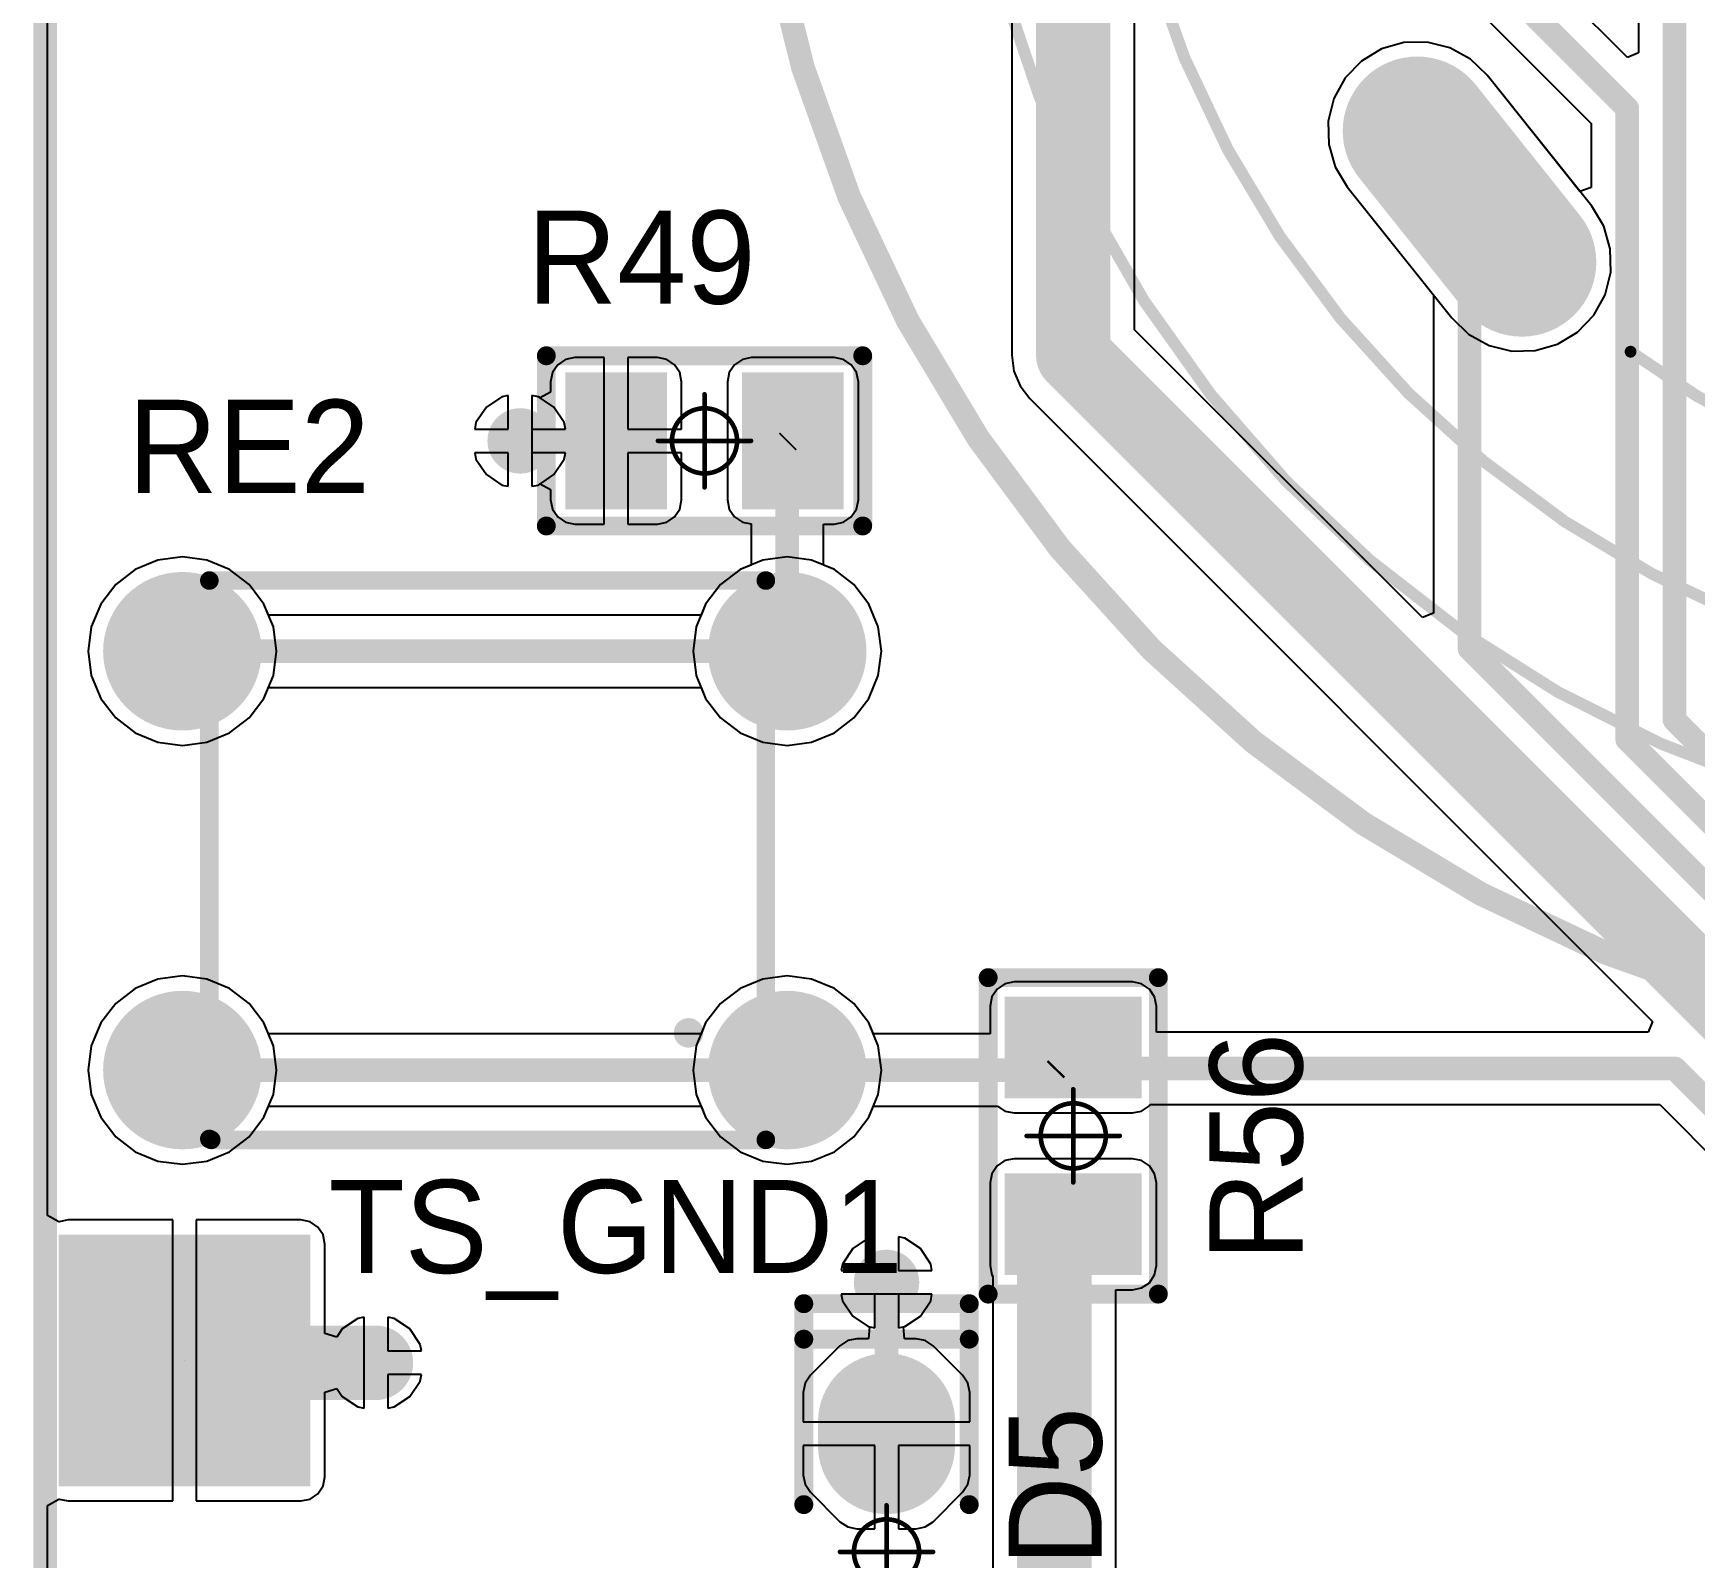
# Model space of a CAD drawing. Header units: millimetres. Extents: x 0.99 to 9.85, y 0.8 to 4.18.
# Drawn here: x 0.995 to 1.698, y 2.265 to 2.909 of the extents above; entities that cross this region are included whole.
import ezdxf

# ---------------------------------------------------------------- set-up
doc = ezdxf.new("R2010")
doc.units = ezdxf.units.MM
doc.header["$MEASUREMENT"] = 0
for name, color, linetype in [('BottomLayer', 5, 'Continuous'), ('BottomSolder', 6, 'Continuous'), ('Mechanical1', 6, 'Continuous'), ('Mechanical15', 56, 'Continuous'), ('MultiLayer', 9, 'Continuous'), ('PadHoleLayer', 156, 'Continuous'), ('TopLayer', 1, 'Continuous'), ('TopOverlay', 2, 'Continuous'), ('TopPaste', 8, 'Continuous'), ('TopSolder', 216, 'Continuous'), ('ViaHoleLayer', 16, 'Continuous')]:
    doc.layers.add(name, color=color, linetype=linetype)

# ---------------------------------------------------------------- blocks, each defined once
blk = doc.blocks.new('LED_0805G_25')
at = {"layer": 'Mechanical15'}
for points, const_width in [([(0.01378, 0, 1), (-0.01378, 0, 1)], 0.00197), ([(-0.00049, 0.01969, 1), (0.00049, 0.01969, 1)], 0.000984), ([(-0.02018, 0, 1), (-0.01919, 0, 1)], 0.000984), ([(-0.01427, 0, 1), (-0.01329, 0, 1)], 0.000984), ([(0.01329, 0, 1), (0.01427, 0, 1)], 0.000984), ([(0.01919, 0, 1), (0.02018, 0, 1)], 0.000984), ([(-0.00049, -0.01969, 1), (0.00049, -0.01969, 1)], 0.000984)]:
    blk.add_lwpolyline(points, format="xyb", close=True, dxfattribs=dict(at, const_width=const_width))
at = {"layer": 'Mechanical15', "const_width": 0.00197}
for points in [[(0, 0.01969), (0, -0.01969)], [(-0.01969, 0), (0.01969, 0)]]:
    blk.add_lwpolyline(points, dxfattribs=at)
at = {"layer": 'TopLayer', "const_width": 0.05}
blk.add_lwpolyline([(0.055, 0), (0.045, 0)], dxfattribs=at)
at = {"layer": 'TopLayer', "const_width": 0.025}
for points in [[(0.0325, 0, 1), (0.0575, 0, 1)], [(0.0425, 0, 1), (0.0675, 0, 1)]]:
    blk.add_lwpolyline(points, format="xyb", close=True, dxfattribs=at)
at = {"layer": 'TopLayer'}
blk.add_solid([(-0.08, -0.025), (-0.02, -0.025), (-0.08, 0.025), (-0.02, 0.025)], dxfattribs=at)
at = {"layer": 'TopOverlay', "const_width": 0.008}
for points in [[(-0.09, 0.035), (-0.09, -0.035)], [(-0.09, 0.035), (-0.02, 0.035)], [(0.02, 0.035), (0.105, 0.035)], [(0.09, 0.035), (0.09, -0.035)], [(0.105, 0.035), (0.105, -0.035)], [(-0.09, -0.035), (-0.02, -0.035)], [(0.02, -0.035), (0.105, -0.035)]]:
    blk.add_lwpolyline(points, dxfattribs=at)
at = {"layer": 'TopOverlay', "const_width": 0.004}
for points in [[(-0.092, 0.035, 1), (-0.088, 0.035, 1)], [(-0.092, 0.035, 1), (-0.088, 0.035, 1)], [(-0.022, 0.035, 1), (-0.018, 0.035, 1)], [(0.018, 0.035, 1), (0.022, 0.035, 1)], [(0.088, 0.035, 1), (0.092, 0.035, 1)], [(0.103, 0.035, 1), (0.107, 0.035, 1)], [(0.103, 0.035, 1), (0.107, 0.035, 1)], [(-0.092, -0.035, 1), (-0.088, -0.035, 1)], [(-0.092, -0.035, 1), (-0.088, -0.035, 1)], [(-0.022, -0.035, 1), (-0.018, -0.035, 1)], [(0.018, -0.035, 1), (0.022, -0.035, 1)], [(0.088, -0.035, 1), (0.092, -0.035, 1)], [(0.103, -0.035, 1), (0.107, -0.035, 1)], [(0.103, -0.035, 1), (0.107, -0.035, 1)]]:
    blk.add_lwpolyline(points, format="xyb", close=True, dxfattribs=at)
at = {"layer": 'TopPaste', "const_width": 0.05}
blk.add_lwpolyline([(0.055, 0), (0.045, 0)], dxfattribs=at)
at = {"layer": 'TopPaste', "const_width": 0.025}
for points in [[(0.0325, 0, 1), (0.0575, 0, 1)], [(0.0425, 0, 1), (0.0675, 0, 1)]]:
    blk.add_lwpolyline(points, format="xyb", close=True, dxfattribs=at)
at = {"layer": 'TopPaste'}
blk.add_solid([(-0.08, -0.025), (-0.02, -0.025), (-0.08, 0.025), (-0.02, 0.025)], dxfattribs=at)
at = {"layer": 'TopSolder', "const_width": 0.058}
blk.add_lwpolyline([(0.055, 0), (0.045, 0)], dxfattribs=at)
at = {"layer": 'TopSolder', "const_width": 0.029}
for points in [[(0.0305, 0, 1), (0.0595, 0, 1)], [(0.0405, 0, 1), (0.0695, 0, 1)]]:
    blk.add_lwpolyline(points, format="xyb", close=True, dxfattribs=at)
at = {"layer": 'TopSolder'}
blk.add_solid([(-0.084, -0.029), (-0.016, -0.029), (-0.084, 0.029), (-0.016, 0.029)], dxfattribs=at)
blk = doc.blocks.new('R_0805_L_61')
at = {"layer": 'Mechanical15'}
for points, const_width in [([(0.01378, 0, 1), (-0.01378, 0, 1)], 0.00197), ([(-0.00049, 0.01969, 1), (0.00049, 0.01969, 1)], 0.000984), ([(-0.02018, 0, 1), (-0.01919, 0, 1)], 0.000984), ([(-0.01427, 0, 1), (-0.01329, 0, 1)], 0.000984), ([(0.01329, 0, 1), (0.01427, 0, 1)], 0.000984), ([(0.01919, 0, 1), (0.02018, 0, 1)], 0.000984), ([(-0.00049, -0.01969, 1), (0.00049, -0.01969, 1)], 0.000984)]:
    blk.add_lwpolyline(points, format="xyb", close=True, dxfattribs=dict(at, const_width=const_width))
at = {"layer": 'Mechanical15', "const_width": 0.00197}
for points in [[(0, 0.01969), (0, -0.01969)], [(0.01969, 0), (-0.01969, 0)]]:
    blk.add_lwpolyline(points, dxfattribs=at)
at = {"layer": 'TopLayer'}
for points in [[(-0.0199, -0.025), (-0.0199, 0.025), (-0.0549, -0.025), (-0.0549, 0.025)], [(0.0549, -0.025), (0.0549, 0.025), (0.0199, -0.025), (0.0199, 0.025)]]:
    blk.add_solid(points, dxfattribs=at)
at = {"layer": 'TopOverlay', "const_width": 0.008}
for points in [[(0.06693, 0.036), (-0.06693, 0.036)], [(-0.06693, 0.036), (-0.06693, -0.036)], [(0.06693, 0.036), (0.06693, -0.036)], [(0.06693, -0.036), (-0.06693, -0.036)]]:
    blk.add_lwpolyline(points, dxfattribs=at)
at = {"layer": 'TopOverlay', "const_width": 0.004}
for points in [[(-0.06893, 0.036, 1), (-0.06493, 0.036, 1)], [(-0.06893, 0.036, 1), (-0.06493, 0.036, 1)], [(0.06493, 0.036, 1), (0.06893, 0.036, 1)], [(0.06493, 0.036, 1), (0.06893, 0.036, 1)], [(-0.06893, -0.036, 1), (-0.06493, -0.036, 1)], [(-0.06893, -0.036, 1), (-0.06493, -0.036, 1)], [(0.06493, -0.036, 1), (0.06893, -0.036, 1)], [(0.06493, -0.036, 1), (0.06893, -0.036, 1)]]:
    blk.add_lwpolyline(points, format="xyb", close=True, dxfattribs=at)
at = {"layer": 'TopPaste'}
for points in [[(-0.0199, -0.025), (-0.0199, 0.025), (-0.0549, -0.025), (-0.0549, 0.025)], [(0.0549, -0.025), (0.0549, 0.025), (0.0199, -0.025), (0.0199, 0.025)]]:
    blk.add_solid(points, dxfattribs=at)
at = {"layer": 'TopSolder'}
for points in [[(-0.0159, -0.029), (-0.0159, 0.029), (-0.0589, -0.029), (-0.0589, 0.029)], [(0.0589, -0.029), (0.0589, 0.029), (0.0159, -0.029), (0.0159, 0.029)]]:
    blk.add_solid(points, dxfattribs=at)
blk = doc.blocks.new('R_0805_L_62')
at = {"layer": 'Mechanical15'}
for points, const_width in [([(0.01378, 0, 1), (-0.01378, 0, 1)], 0.00197), ([(-0.00049, 0.01969, 1), (0.00049, 0.01969, 1)], 0.000984), ([(-0.02018, 0, 1), (-0.01919, 0, 1)], 0.000984), ([(-0.01427, 0, 1), (-0.01329, 0, 1)], 0.000984), ([(0.01329, 0, 1), (0.01427, 0, 1)], 0.000984), ([(0.01919, 0, 1), (0.02018, 0, 1)], 0.000984), ([(-0.00049, -0.01969, 1), (0.00049, -0.01969, 1)], 0.000984)]:
    blk.add_lwpolyline(points, format="xyb", close=True, dxfattribs=dict(at, const_width=const_width))
at = {"layer": 'Mechanical15', "const_width": 0.00197}
for points in [[(0, 0.01969), (0, -0.01969)], [(-0.01969, 0), (0.01969, 0)]]:
    blk.add_lwpolyline(points, dxfattribs=at)
at = {"layer": 'TopLayer'}
for points in [[(-0.0199, -0.025), (-0.0199, 0.025), (-0.0549, -0.025), (-0.0549, 0.025)], [(0.0549, -0.025), (0.0549, 0.025), (0.0199, -0.025), (0.0199, 0.025)]]:
    blk.add_solid(points, dxfattribs=at)
at = {"layer": 'TopOverlay', "const_width": 0.008}
for points in [[(-0.06693, 0.036), (0.06693, 0.036)], [(-0.06693, 0.036), (-0.06693, -0.036)], [(0.06693, 0.036), (0.06693, -0.036)], [(-0.06693, -0.036), (0.06693, -0.036)]]:
    blk.add_lwpolyline(points, dxfattribs=at)
at = {"layer": 'TopOverlay', "const_width": 0.004}
for points in [[(-0.06893, 0.036, 1), (-0.06493, 0.036, 1)], [(-0.06893, 0.036, 1), (-0.06493, 0.036, 1)], [(0.06493, 0.036, 1), (0.06893, 0.036, 1)], [(0.06493, 0.036, 1), (0.06893, 0.036, 1)], [(-0.06893, -0.036, 1), (-0.06493, -0.036, 1)], [(-0.06893, -0.036, 1), (-0.06493, -0.036, 1)], [(0.06493, -0.036, 1), (0.06893, -0.036, 1)], [(0.06493, -0.036, 1), (0.06893, -0.036, 1)]]:
    blk.add_lwpolyline(points, format="xyb", close=True, dxfattribs=at)
at = {"layer": 'TopPaste'}
for points in [[(-0.0199, -0.025), (-0.0199, 0.025), (-0.0549, -0.025), (-0.0549, 0.025)], [(0.0549, -0.025), (0.0549, 0.025), (0.0199, -0.025), (0.0199, 0.025)]]:
    blk.add_solid(points, dxfattribs=at)
at = {"layer": 'TopSolder'}
for points in [[(-0.0159, -0.029), (-0.0159, 0.029), (-0.0589, -0.029), (-0.0589, 0.029)], [(0.0589, -0.029), (0.0589, 0.029), (0.0159, -0.029), (0.0159, 0.029)]]:
    blk.add_solid(points, dxfattribs=at)
blk = doc.blocks.new('TP_RECTANGLE_93')
at = {"layer": 'BottomLayer'}
blk.add_solid([(-0.04921, -0.04921), (0.04921, -0.04921), (-0.04921, 0.04921), (0.04921, 0.04921)], dxfattribs=at)
at = {"layer": 'BottomSolder'}
blk.add_solid([(-0.05321, -0.05321), (0.05321, -0.05321), (-0.05321, 0.05321), (0.05321, 0.05321)], dxfattribs=at)
at = {"layer": 'MultiLayer'}
blk.add_solid([(-0.04921, -0.04921), (0.04921, -0.04921), (-0.04921, 0.04921), (0.04921, 0.04921)], dxfattribs=at)
at = {"layer": 'PadHoleLayer'}
blk.add_lwpolyline([(0, 0), (0, 0), (0, 0), (0, 0)], close=True, dxfattribs=at)
at = {"layer": 'TopLayer'}
blk.add_solid([(-0.04921, -0.04921), (0.04921, -0.04921), (-0.04921, 0.04921), (0.04921, 0.04921)], dxfattribs=at)
at = {"layer": 'TopSolder'}
blk.add_solid([(-0.05321, -0.05321), (0.05321, -0.05321), (-0.05321, 0.05321), (0.05321, 0.05321)], dxfattribs=at)
blk = doc.blocks.new('QS30_1_96')
at = {"layer": 'BottomLayer', "const_width": 0.05512}
blk.add_lwpolyline([(-0.30528, -0.19813), (-0.26109, -0.25353)], dxfattribs=at)
at = {"layer": 'BottomLayer', "const_width": 0.02756}
for points in [[(-0.31905, -0.19813, 1), (-0.2915, -0.19813, 1)], [(-0.27487, -0.25353, 1), (-0.24731, -0.25353, 1)]]:
    blk.add_lwpolyline(points, format="xyb", close=True, dxfattribs=at)
at = {"layer": 'BottomSolder', "const_width": 0.06312}
blk.add_lwpolyline([(-0.30528, -0.19813), (-0.26109, -0.25353)], dxfattribs=at)
at = {"layer": 'BottomSolder', "const_width": 0.03156}
for points in [[(-0.32105, -0.19813, 1), (-0.2895, -0.19813, 1)], [(-0.27687, -0.25353, 1), (-0.24531, -0.25353, 1)]]:
    blk.add_lwpolyline(points, format="xyb", close=True, dxfattribs=at)
at = {"layer": 'MultiLayer', "const_width": 0.05512}
blk.add_lwpolyline([(-0.30528, -0.19813), (-0.26109, -0.25353)], dxfattribs=at)
at = {"layer": 'MultiLayer', "const_width": 0.02756}
for points in [[(-0.31905, -0.19813, 1), (-0.2915, -0.19813, 1)], [(-0.27487, -0.25353, 1), (-0.24731, -0.25353, 1)]]:
    blk.add_lwpolyline(points, format="xyb", close=True, dxfattribs=at)
at = {"layer": 'PadHoleLayer', "const_width": 0.00787}
blk.add_lwpolyline([(-0.2691, -0.26244), (-0.31574, -0.20395, -1), (-0.29727, -0.18922), (-0.25063, -0.24771, -1)], format="xyb", close=True, dxfattribs=at)
at = {"layer": 'TopLayer', "const_width": 0.05512}
blk.add_lwpolyline([(-0.30528, -0.19813), (-0.26109, -0.25353)], dxfattribs=at)
at = {"layer": 'TopLayer', "const_width": 0.02756}
for points in [[(-0.31905, -0.19813, 1), (-0.2915, -0.19813, 1)], [(-0.27487, -0.25353, 1), (-0.24731, -0.25353, 1)]]:
    blk.add_lwpolyline(points, format="xyb", close=True, dxfattribs=at)
at = {"layer": 'TopOverlay'}
for points, const_width in [([(0.59055, 0, 1), (-0.59055, 0, 1)], 0.01), ([(0.43701, 0, 1), (-0.43701, 0, 1)], 0.005), ([(-0.21629, -0.29146, 1), (-0.21379, -0.29146, 1)], 0.0025)]:
    blk.add_lwpolyline(points, format="xyb", close=True, dxfattribs=dict(at, const_width=const_width))
at = {"layer": 'TopOverlay', "const_width": 0.005}
for points in [[(-0.15692, -0.47474, -6.211314), (0.15694, -0.47473)], [(-0.09613, -0.34921, -0.092015), (-0.21504, -0.29146)]]:
    blk.add_lwpolyline(points, format="xyb", dxfattribs=at)
at = {"layer": 'TopSolder', "const_width": 0.06312}
blk.add_lwpolyline([(-0.30528, -0.19813), (-0.26109, -0.25353)], dxfattribs=at)
at = {"layer": 'TopSolder', "const_width": 0.03156}
for points in [[(-0.32105, -0.19813, 1), (-0.2895, -0.19813, 1)], [(-0.27687, -0.25353, 1), (-0.24531, -0.25353, 1)]]:
    blk.add_lwpolyline(points, format="xyb", close=True, dxfattribs=at)
blk = doc.blocks.new('6MM_______111')
at = {"layer": 'BottomLayer', "const_width": 0.02953}
for points in [[(-0.02343, 0.00512, 1), (0.0061, 0.00512, 1)], [(0.23248, 0.00512, 1), (0.26201, 0.00512, 1)], [(-0.02343, -0.17205, 1), (0.0061, -0.17205, 1)], [(0.23248, -0.17205, 1), (0.26201, -0.17205, 1)]]:
    blk.add_lwpolyline(points, format="xyb", close=True, dxfattribs=at)
at = {"layer": 'BottomSolder', "const_width": 0.03353}
for points in [[(-0.02543, 0.00512, 1), (0.0081, 0.00512, 1)], [(0.23048, 0.00512, 1), (0.26401, 0.00512, 1)], [(-0.02543, -0.17205, 1), (0.0081, -0.17205, 1)], [(0.23048, -0.17205, 1), (0.26401, -0.17205, 1)]]:
    blk.add_lwpolyline(points, format="xyb", close=True, dxfattribs=at)
at = {"layer": 'MultiLayer', "const_width": 0.02953}
for points in [[(-0.02343, 0.00512, 1), (0.0061, 0.00512, 1)], [(0.23248, 0.00512, 1), (0.26201, 0.00512, 1)], [(-0.02343, -0.17205, 1), (0.0061, -0.17205, 1)], [(0.23248, -0.17205, 1), (0.26201, -0.17205, 1)]]:
    blk.add_lwpolyline(points, format="xyb", close=True, dxfattribs=at)
at = {"layer": 'PadHoleLayer', "const_width": 0.01772}
for points in [[(-0.01752, 0.00512, 1), (0.0002, 0.00512, 1)], [(0.23839, 0.00512, 1), (0.2561, 0.00512, 1)], [(-0.01752, -0.17205, 1), (0.0002, -0.17205, 1)], [(0.23839, -0.17205, 1), (0.2561, -0.17205, 1)]]:
    blk.add_lwpolyline(points, format="xyb", close=True, dxfattribs=at)
at = {"layer": 'TopLayer', "const_width": 0.02953}
for points in [[(-0.02343, 0.00512, 1), (0.0061, 0.00512, 1)], [(0.23248, 0.00512, 1), (0.26201, 0.00512, 1)], [(-0.02343, -0.17205, 1), (0.0061, -0.17205, 1)], [(0.23248, -0.17205, 1), (0.26201, -0.17205, 1)]]:
    blk.add_lwpolyline(points, format="xyb", close=True, dxfattribs=at)
at = {"layer": 'TopOverlay', "const_width": 0.00787}
for points in [[(0.23504, 0.03465), (0.00039, 0.03465)], [(0.00039, 0.03465), (0.00039, -0.20197)], [(0.23583, 0.03425), (0.23583, -0.20197)], [(0.23583, -0.20197), (0.00039, -0.20197)]]:
    blk.add_lwpolyline(points, dxfattribs=at)
at = {"layer": 'TopOverlay'}
for points, const_width in [([(-0.00157, 0.03465, 1), (0.00236, 0.03465, 1)], 0.00394), ([(-0.00157, 0.03465, 1), (0.00236, 0.03465, 1)], 0.00394), ([(0.23307, 0.03465, 1), (0.23701, 0.03465, 1)], 0.00394), ([(0.23386, 0.03425, 1), (0.2378, 0.03425, 1)], 0.00394), ([(0.03432, -0.01063, 1), (0.03183, -0.01063, 1)], 0.01), ([(0.02933, -0.01063, 1), (0.03433, -0.01063, 1)], 0.005), ([(0.03182, -0.01063, 1), (0.03682, -0.01063, 1)], 0.005), ([(-0.00157, -0.20197, 1), (0.00236, -0.20197, 1)], 0.00394), ([(-0.00157, -0.20197, 1), (0.00236, -0.20197, 1)], 0.00394), ([(0.23386, -0.20197, 1), (0.2378, -0.20197, 1)], 0.00394), ([(0.23386, -0.20197, 1), (0.2378, -0.20197, 1)], 0.00394)]:
    blk.add_lwpolyline(points, format="xyb", close=True, dxfattribs=dict(at, const_width=const_width))
at = {"layer": 'TopSolder', "const_width": 0.03353}
for points in [[(-0.02543, 0.00512, 1), (0.0081, 0.00512, 1)], [(0.23048, 0.00512, 1), (0.26401, 0.00512, 1)], [(-0.02543, -0.17205, 1), (0.0081, -0.17205, 1)], [(0.23048, -0.17205, 1), (0.26401, -0.17205, 1)]]:
    blk.add_lwpolyline(points, format="xyb", close=True, dxfattribs=at)

msp = doc.modelspace()

# ---------------------------------------------------------------- linework, layer by layer
at = {"layer": 'BottomLayer'}
for p, q in [((1.001, 2.40938), (1.001, 3.95276)), ((1.57491, 2.90551), (1.5654, 2.90277)), ((1.58479, 2.90569), (1.57491, 2.90551)), ((1.59439, 2.90331), (1.58479, 2.90569)), ((1.60305, 2.89853), (1.59439, 2.90331)), ((1.55693, 2.89766), (1.55007, 2.89054)), ((1.5654, 2.90277), (1.55693, 2.89766)), ((1.61017, 2.89166), (1.60305, 2.89853)), ((1.55007, 2.89054), (1.54529, 2.88189)), ((1.65435, 2.83626), (1.61017, 2.89166)), ((1.54529, 2.88189), (1.54291, 2.87229)), ((1.54291, 2.87229), (1.54309, 2.8624)), ((1.54309, 2.8624), (1.54583, 2.8529)), ((1.54583, 2.8529), (1.55093, 2.84443)), ((1.55093, 2.84443), (1.59512, 2.78902)), ((1.65946, 2.82779), (1.65435, 2.83626)), ((1.6622, 2.81829), (1.65946, 2.82779)), ((1.66238, 2.8084), (1.6622, 2.81829)), ((1.66, 2.7988), (1.66238, 2.8084)), ((1.65522, 2.79014), (1.66, 2.7988)), ((1.59512, 2.78902), (1.60224, 2.78216)), ((1.64836, 2.78302), (1.65522, 2.79014)), ((1.60224, 2.78216), (1.61089, 2.77738)), ((1.61089, 2.77738), (1.62049, 2.77499)), ((1.63038, 2.77518), (1.63988, 2.77792)), ((1.63988, 2.77792), (1.64836, 2.78302)), ((1.62049, 2.77499), (1.63038, 2.77518)), ((1.19326, 2.75569), (1.1867, 2.75131)), ((1.196, 2.75624), (1.19326, 2.75569)), ((1.196, 2.742), (1.196, 2.75624)), ((1.20875, 2.75569), (1.206, 2.75624)), ((1.206, 2.75624), (1.206, 2.742)), ((1.21531, 2.75131), (1.20875, 2.75569)), ((1.1867, 2.75131), (1.18231, 2.74475)), ((1.21969, 2.74475), (1.21531, 2.75131)), ((1.18231, 2.74475), (1.18177, 2.742)), ((1.18177, 2.742), (1.196, 2.742)), ((1.206, 2.742), (1.22024, 2.742)), ((1.22024, 2.742), (1.21969, 2.74475)), ((1.196, 2.732), (1.18177, 2.732)), ((1.18177, 2.732), (1.18231, 2.72926)), ((1.18231, 2.72926), (1.1867, 2.7227)), ((1.196, 2.71777), (1.196, 2.732)), ((1.22024, 2.732), (1.206, 2.732)), ((1.206, 2.732), (1.206, 2.71777)), ((1.21531, 2.7227), (1.21969, 2.72926)), ((1.21969, 2.72926), (1.22024, 2.732)), ((1.1867, 2.7227), (1.19326, 2.71831)), ((1.20875, 2.71831), (1.21531, 2.7227)), ((1.19326, 2.71831), (1.196, 2.71777)), ((1.206, 2.71777), (1.20875, 2.71831)), ((1.04778, 2.68651), (1.03816, 2.68253)), ((1.05809, 2.68787), (1.04778, 2.68651)), ((1.06841, 2.68651), (1.05809, 2.68787)), ((1.07803, 2.68253), (1.06841, 2.68651)), ((1.30368, 2.68651), (1.29407, 2.68253)), ((1.314, 2.68787), (1.30368, 2.68651)), ((1.32432, 2.68651), (1.314, 2.68787)), ((1.33393, 2.68253), (1.32432, 2.68651)), ((1.03816, 2.68253), (1.0299, 2.67619)), ((1.08629, 2.67619), (1.07803, 2.68253)), ((1.29407, 2.68253), (1.28581, 2.67619)), ((1.34219, 2.67619), (1.33393, 2.68253)), ((1.0299, 2.67619), (1.02357, 2.66793)), ((1.09262, 2.66793), (1.08629, 2.67619)), ((1.28581, 2.67619), (1.27947, 2.66793)), ((1.34853, 2.66793), (1.34219, 2.67619)), ((1.02357, 2.66793), (1.01958, 2.65832)), ((1.0966, 2.65832), (1.09262, 2.66793)), ((1.27947, 2.66793), (1.27549, 2.65832)), ((1.35251, 2.65832), (1.34853, 2.66793)), ((1.01958, 2.65832), (1.01823, 2.648)), ((1.09796, 2.648), (1.0966, 2.65832)), ((1.27549, 2.65832), (1.27413, 2.648)), ((1.35387, 2.648), (1.35251, 2.65832)), ((1.01823, 2.648), (1.01958, 2.63768)), ((1.0966, 2.63768), (1.09796, 2.648)), ((1.27413, 2.648), (1.27549, 2.63768)), ((1.35251, 2.63768), (1.35387, 2.648)), ((1.01958, 2.63768), (1.02357, 2.62807)), ((1.09262, 2.62807), (1.0966, 2.63768)), ((1.27549, 2.63768), (1.27947, 2.62807)), ((1.34853, 2.62807), (1.35251, 2.63768)), ((1.02357, 2.62807), (1.0299, 2.61981)), ((1.08629, 2.61981), (1.09262, 2.62807)), ((1.27947, 2.62807), (1.28581, 2.61981)), ((1.34219, 2.61981), (1.34853, 2.62807)), ((1.0299, 2.61981), (1.03816, 2.61347)), ((1.07803, 2.61347), (1.08629, 2.61981)), ((1.28581, 2.61981), (1.29407, 2.61347)), ((1.33393, 2.61347), (1.34219, 2.61981)), ((1.03816, 2.61347), (1.04778, 2.60949)), ((1.04778, 2.60949), (1.05809, 2.60813)), ((1.05809, 2.60813), (1.06841, 2.60949)), ((1.06841, 2.60949), (1.07803, 2.61347)), ((1.29407, 2.61347), (1.30368, 2.60949)), ((1.30368, 2.60949), (1.314, 2.60813)), ((1.314, 2.60813), (1.32432, 2.60949)), ((1.32432, 2.60949), (1.33393, 2.61347)), ((1.05809, 2.5107), (1.04778, 2.50934)), ((1.06841, 2.50934), (1.05809, 2.5107)), ((1.314, 2.5107), (1.30368, 2.50934)), ((1.32432, 2.50934), (1.314, 2.5107)), ((1.03816, 2.50536), (1.0299, 2.49903)), ((1.04778, 2.50934), (1.03816, 2.50536)), ((1.07803, 2.50536), (1.06841, 2.50934)), ((1.08629, 2.49903), (1.07803, 2.50536)), ((1.29407, 2.50536), (1.28581, 2.49903)), ((1.30368, 2.50934), (1.29407, 2.50536)), ((1.33393, 2.50536), (1.32432, 2.50934)), ((1.34219, 2.49903), (1.33393, 2.50536)), ((1.0299, 2.49903), (1.02357, 2.49077)), ((1.09262, 2.49077), (1.08629, 2.49903)), ((1.28581, 2.49903), (1.27947, 2.49077)), ((1.34853, 2.49077), (1.34219, 2.49903)), ((1.02357, 2.49077), (1.01958, 2.48115)), ((1.0966, 2.48115), (1.09262, 2.49077)), ((1.27947, 2.49077), (1.27549, 2.48115)), ((1.35251, 2.48115), (1.34853, 2.49077)), ((1.01958, 2.48115), (1.01823, 2.47083)), ((1.09796, 2.47083), (1.0966, 2.48115)), ((1.27549, 2.48115), (1.27413, 2.47083)), ((1.35387, 2.47083), (1.35251, 2.48115)), ((1.01823, 2.47083), (1.01958, 2.46052)), ((1.0966, 2.46052), (1.09796, 2.47083)), ((1.27413, 2.47083), (1.27549, 2.46052)), ((1.35251, 2.46052), (1.35387, 2.47083)), ((1.01958, 2.46052), (1.02357, 2.4509)), ((1.09262, 2.4509), (1.0966, 2.46052)), ((1.27549, 2.46052), (1.27947, 2.4509)), ((1.34853, 2.4509), (1.35251, 2.46052)), ((1.02357, 2.4509), (1.0299, 2.44264)), ((1.08629, 2.44264), (1.09262, 2.4509)), ((1.27947, 2.4509), (1.28581, 2.44264)), ((1.34219, 2.44264), (1.34853, 2.4509)), ((1.0299, 2.44264), (1.03816, 2.43631)), ((1.07803, 2.43631), (1.08629, 2.44264)), ((1.28581, 2.44264), (1.29407, 2.43631)), ((1.33393, 2.43631), (1.34219, 2.44264)), ((1.03816, 2.43631), (1.04778, 2.43232)), ((1.04778, 2.43232), (1.05809, 2.43097)), ((1.05809, 2.43097), (1.06841, 2.43232)), ((1.06841, 2.43232), (1.07803, 2.43631)), ((1.29407, 2.43631), (1.30368, 2.43232)), ((1.30368, 2.43232), (1.314, 2.43097)), ((1.314, 2.43097), (1.32432, 2.43232)), ((1.32432, 2.43232), (1.33393, 2.43631)), ((1.00588, 2.40663), (1.001, 2.40938)), ((1.006, 2.40666), (1.00588, 2.40663)), ((1.00979, 2.40741), (1.006, 2.40666)), ((1.054, 2.40741), (1.00979, 2.40741)), ((1.054, 2.348), (1.054, 2.40741)), ((1.10821, 2.40741), (1.064, 2.40741)), ((1.064, 2.40741), (1.064, 2.348)), ((1.11211, 2.40663), (1.10821, 2.40741)), ((1.11542, 2.40442), (1.11211, 2.40663)), ((1.11763, 2.40111), (1.11542, 2.40442)), ((1.11841, 2.39721), (1.11763, 2.40111)), ((1.11841, 2.3594), (1.11841, 2.39721)), ((1.34826, 2.39969), (1.34169, 2.39531)), ((1.351, 2.40024), (1.34826, 2.39969)), ((1.351, 2.386), (1.351, 2.40024)), ((1.36374, 2.39969), (1.361, 2.40024)), ((1.361, 2.40024), (1.361, 2.386)), ((1.37031, 2.39531), (1.36374, 2.39969)), ((1.34169, 2.39531), (1.33731, 2.38874)), ((1.37469, 2.38874), (1.37031, 2.39531)), ((1.33731, 2.38874), (1.33676, 2.386)), ((1.33676, 2.386), (1.351, 2.386)), ((1.361, 2.386), (1.37524, 2.386)), ((1.37524, 2.386), (1.37469, 2.38874)), ((1.351, 2.376), (1.33676, 2.376)), ((1.33676, 2.376), (1.33731, 2.37326)), ((1.351, 2.36176), (1.351, 2.376)), ((1.37524, 2.376), (1.361, 2.376)), ((1.361, 2.376), (1.361, 2.36176)), ((1.37469, 2.37326), (1.37524, 2.376)), ((1.33731, 2.37326), (1.34169, 2.36669)), ((1.37031, 2.36669), (1.37469, 2.37326)), ((1.13226, 2.36569), (1.12569, 2.36131)), ((1.135, 2.36624), (1.13226, 2.36569)), ((1.135, 2.347), (1.135, 2.36624)), ((1.14774, 2.36569), (1.145, 2.36624)), ((1.145, 2.36624), (1.145, 2.352)), ((1.15431, 2.36131), (1.14774, 2.36569)), ((1.34169, 2.36669), (1.34826, 2.36231)), ((1.34826, 2.36231), (1.351, 2.36176)), ((1.361, 2.36176), (1.36374, 2.36231)), ((1.36374, 2.36231), (1.37031, 2.36669)), ((1.12341, 2.35788), (1.11841, 2.3594)), ((1.12569, 2.36131), (1.12341, 2.35788)), ((1.15869, 2.35474), (1.15431, 2.36131)), ((1.054, 2.28859), (1.054, 2.348)), ((1.064, 2.348), (1.064, 2.28859)), ((1.145, 2.352), (1.15924, 2.352)), ((1.15924, 2.352), (1.15869, 2.35474)), ((1.135, 2.32776), (1.135, 2.347)), ((1.15924, 2.342), (1.145, 2.342)), ((1.145, 2.342), (1.145, 2.32776)), ((1.15869, 2.33926), (1.15924, 2.342)), ((1.11841, 2.3346), (1.12341, 2.33612)), ((1.11841, 2.29879), (1.11841, 2.3346)), ((1.12341, 2.33612), (1.12569, 2.33269)), ((1.15431, 2.33269), (1.15869, 2.33926)), ((1.12569, 2.33269), (1.13226, 2.32831)), ((1.13226, 2.32831), (1.135, 2.32776)), ((1.145, 2.32776), (1.14774, 2.32831)), ((1.14774, 2.32831), (1.15431, 2.33269)), ((1.11763, 2.29489), (1.11841, 2.29879)), ((1.11542, 2.29158), (1.11763, 2.29489)), ((1.001, 2.28662), (1.00588, 2.28937)), ((1.001, 2.25726), (1.001, 2.28662)), ((1.00588, 2.28937), (1.006, 2.28934)), ((1.006, 2.28934), (1.00979, 2.28859)), ((1.00979, 2.28859), (1.054, 2.28859)), ((1.064, 2.28859), (1.10821, 2.28859)), ((1.10821, 2.28859), (1.11211, 2.28937)), ((1.11211, 2.28937), (1.11542, 2.29158))]:
    msp.add_line(p, q, dxfattribs=at)
at = {"layer": 'BottomLayer', "const_width": 0.00984}
for points in [[(1.19608, 2.737, 1), (1.20592, 2.737, 1)], [(1.35108, 2.381, 1), (1.36092, 2.381, 1)], [(1.13508, 2.347, 1), (1.14492, 2.347, 1)]]:
    msp.add_lwpolyline(points, format="xyb", close=True, dxfattribs=at)
at = {"layer": 'BottomSolder', "const_width": 0.01384}
for points in [[(1.19408, 2.737, 1), (1.20792, 2.737, 1)], [(1.34908, 2.381, 1), (1.36292, 2.381, 1)], [(1.13308, 2.347, 1), (1.14692, 2.347, 1)]]:
    msp.add_lwpolyline(points, format="xyb", close=True, dxfattribs=at)
at = {"layer": 'Mechanical1', "const_width": 0.01}
msp.add_lwpolyline([(1, 0.80339), (1, 3.95276)], dxfattribs=at)
at = {"layer": 'MultiLayer', "const_width": 0.00984}
for points in [[(1.19608, 2.737, 1), (1.20592, 2.737, 1)], [(1.35108, 2.381, 1), (1.36092, 2.381, 1)], [(1.13508, 2.347, 1), (1.14492, 2.347, 1)]]:
    msp.add_lwpolyline(points, format="xyb", close=True, dxfattribs=at)
at = {"layer": 'TopLayer'}
for p, q in [((1.001, 2.40938), (1.001, 3.94783)), ((1.40903, 3.291), (1.40903, 2.77327)), ((1.46097, 2.78403), (1.46097, 3.28024)), ((1.66946, 2.89916), (1.57224, 2.99639)), ((1.67408, 2.99229), (1.67408, 2.90108)), ((1.58191, 2.94347), (1.65408, 2.87129)), ((1.57491, 2.90551), (1.5654, 2.90277)), ((1.58479, 2.90569), (1.57491, 2.90551)), ((1.59439, 2.90331), (1.58479, 2.90569)), ((1.60305, 2.89853), (1.59439, 2.90331)), ((1.55693, 2.89766), (1.55007, 2.89054)), ((1.5654, 2.90277), (1.55693, 2.89766)), ((1.61017, 2.89166), (1.60305, 2.89853)), ((1.67408, 2.90108), (1.66946, 2.89916)), ((1.55007, 2.89054), (1.54529, 2.88189)), ((1.64936, 2.84252), (1.61017, 2.89166)), ((1.54529, 2.88189), (1.54291, 2.87229)), ((1.54291, 2.87229), (1.54309, 2.8624)), ((1.65408, 2.87129), (1.65408, 2.84417)), ((1.54309, 2.8624), (1.54583, 2.8529)), ((1.54583, 2.8529), (1.55093, 2.84443)), ((1.55093, 2.84443), (1.58735, 2.79876)), ((1.65408, 2.84417), (1.64936, 2.84252)), ((1.58735, 2.79876), (1.58735, 2.66418)), ((1.58273, 2.66227), (1.46097, 2.78403)), ((1.2202, 2.77142), (1.21689, 2.76921)), ((1.2241, 2.7722), (1.2202, 2.77142)), ((1.2366, 2.7722), (1.2241, 2.7722)), ((1.2366, 2.737), (1.2366, 2.7722)), ((1.2591, 2.7722), (1.2466, 2.7722)), ((1.2466, 2.7722), (1.2466, 2.742)), ((1.263, 2.77142), (1.2591, 2.7722)), ((1.26631, 2.76921), (1.263, 2.77142)), ((1.295, 2.77142), (1.2917, 2.76921)), ((1.2989, 2.7722), (1.295, 2.77142)), ((1.3339, 2.7722), (1.2989, 2.7722)), ((1.33781, 2.77142), (1.3339, 2.7722)), ((1.34111, 2.76921), (1.33781, 2.77142)), ((1.40903, 2.77327), (1.40991, 2.76655)), ((1.21468, 2.76591), (1.21391, 2.762)), ((1.21689, 2.76921), (1.21468, 2.76591)), ((1.26852, 2.76591), (1.26631, 2.76921)), ((1.2693, 2.762), (1.26852, 2.76591)), ((1.28948, 2.76591), (1.28871, 2.762)), ((1.2917, 2.76921), (1.28948, 2.76591)), ((1.34332, 2.76591), (1.34111, 2.76921)), ((1.3441, 2.762), (1.34332, 2.76591)), ((1.40991, 2.76655), (1.41251, 2.76029)), ((1.19326, 2.75569), (1.1867, 2.75131)), ((1.196, 2.75624), (1.19326, 2.75569)), ((1.196, 2.742), (1.196, 2.75624)), ((1.20875, 2.75569), (1.206, 2.75624)), ((1.206, 2.75624), (1.206, 2.737)), ((1.2095, 2.75519), (1.20875, 2.75569)), ((1.21391, 2.75755), (1.2095, 2.75519)), ((1.21391, 2.762), (1.21391, 2.75755)), ((1.2693, 2.742), (1.2693, 2.762)), ((1.28871, 2.762), (1.28871, 2.712)), ((1.3441, 2.712), (1.3441, 2.762)), ((1.41251, 2.76029), (1.41664, 2.75491)), ((1.1867, 2.75131), (1.18231, 2.74475)), ((1.41664, 2.75491), (1.6801, 2.49144)), ((1.18231, 2.74475), (1.18177, 2.742)), ((1.18177, 2.742), (1.196, 2.742)), ((1.2466, 2.742), (1.2693, 2.742)), ((1.206, 2.737), (1.206, 2.71777)), ((1.2366, 2.70181), (1.2366, 2.737)), ((1.196, 2.732), (1.18177, 2.732)), ((1.18177, 2.732), (1.18231, 2.72926)), ((1.18231, 2.72926), (1.1867, 2.7227)), ((1.196, 2.71777), (1.196, 2.732)), ((1.2693, 2.732), (1.2466, 2.732)), ((1.2466, 2.732), (1.2466, 2.70181)), ((1.2693, 2.712), (1.2693, 2.732)), ((1.1867, 2.7227), (1.19326, 2.71831)), ((1.19326, 2.71831), (1.196, 2.71777)), ((1.206, 2.71777), (1.20875, 2.71831)), ((1.20875, 2.71831), (1.2095, 2.71881)), ((1.2095, 2.71881), (1.21391, 2.71646)), ((1.21391, 2.71646), (1.21391, 2.712)), ((1.21391, 2.712), (1.21468, 2.7081)), ((1.21468, 2.7081), (1.21689, 2.70479)), ((1.26631, 2.70479), (1.26852, 2.7081)), ((1.26852, 2.7081), (1.2693, 2.712)), ((1.28871, 2.712), (1.28948, 2.7081)), ((1.28948, 2.7081), (1.2917, 2.70479)), ((1.34111, 2.70479), (1.34332, 2.7081)), ((1.34332, 2.7081), (1.3441, 2.712)), ((1.21689, 2.70479), (1.2202, 2.70258)), ((1.2202, 2.70258), (1.2241, 2.70181)), ((1.2241, 2.70181), (1.2366, 2.70181)), ((1.2466, 2.70181), (1.2591, 2.70181)), ((1.2591, 2.70181), (1.263, 2.70258)), ((1.263, 2.70258), (1.26631, 2.70479)), ((1.2917, 2.70479), (1.295, 2.70258)), ((1.295, 2.70258), (1.29871, 2.70185)), ((1.29871, 2.70185), (1.29871, 2.68445)), ((1.32929, 2.68445), (1.32929, 2.70181)), ((1.32929, 2.70181), (1.3339, 2.70181)), ((1.3339, 2.70181), (1.33781, 2.70258)), ((1.33781, 2.70258), (1.34111, 2.70479)), ((1.04778, 2.68651), (1.03816, 2.68253)), ((1.05809, 2.68787), (1.04778, 2.68651)), ((1.06841, 2.68651), (1.05809, 2.68787)), ((1.07803, 2.68253), (1.06841, 2.68651)), ((1.03816, 2.68253), (1.0299, 2.67619)), ((1.08629, 2.67619), (1.07803, 2.68253)), ((1.29407, 2.68253), (1.28581, 2.67619)), ((1.29871, 2.68445), (1.29407, 2.68253)), ((1.33393, 2.68253), (1.32929, 2.68445)), ((1.34219, 2.67619), (1.33393, 2.68253)), ((1.0299, 2.67619), (1.02357, 2.66793)), ((1.09262, 2.66793), (1.08629, 2.67619)), ((1.28581, 2.67619), (1.27947, 2.66793)), ((1.34853, 2.66793), (1.34219, 2.67619)), ((1.02357, 2.66793), (1.01958, 2.65832)), ((1.09454, 2.66329), (1.09262, 2.66793)), ((1.27947, 2.66793), (1.27755, 2.66329)), ((1.35251, 2.65832), (1.34853, 2.66793)), ((1.58735, 2.66418), (1.58273, 2.66227)), ((1.01958, 2.65832), (1.01823, 2.648)), ((1.27755, 2.66329), (1.09454, 2.66329)), ((1.35387, 2.648), (1.35251, 2.65832)), ((1.01823, 2.648), (1.01958, 2.63768)), ((1.35251, 2.63768), (1.35387, 2.648)), ((1.01958, 2.63768), (1.02357, 2.62807)), ((1.34853, 2.62807), (1.35251, 2.63768)), ((1.09262, 2.62807), (1.09454, 2.63271)), ((1.09454, 2.63271), (1.27755, 2.63271)), ((1.27755, 2.63271), (1.27947, 2.62807)), ((1.02357, 2.62807), (1.0299, 2.61981)), ((1.08629, 2.61981), (1.09262, 2.62807)), ((1.27947, 2.62807), (1.28581, 2.61981)), ((1.34219, 2.61981), (1.34853, 2.62807)), ((1.0299, 2.61981), (1.03816, 2.61347)), ((1.07803, 2.61347), (1.08629, 2.61981)), ((1.28581, 2.61981), (1.29407, 2.61347)), ((1.33393, 2.61347), (1.34219, 2.61981)), ((1.03816, 2.61347), (1.04778, 2.60949)), ((1.04778, 2.60949), (1.05809, 2.60813)), ((1.05809, 2.60813), (1.06841, 2.60949)), ((1.06841, 2.60949), (1.07803, 2.61347)), ((1.29407, 2.61347), (1.30368, 2.60949)), ((1.30368, 2.60949), (1.314, 2.60813)), ((1.314, 2.60813), (1.32432, 2.60949)), ((1.32432, 2.60949), (1.33393, 2.61347)), ((1.05809, 2.5107), (1.04778, 2.50934)), ((1.06841, 2.50934), (1.05809, 2.5107)), ((1.314, 2.5107), (1.30368, 2.50934)), ((1.32432, 2.50934), (1.314, 2.5107)), ((1.03816, 2.50536), (1.0299, 2.49903)), ((1.04778, 2.50934), (1.03816, 2.50536)), ((1.07803, 2.50536), (1.06841, 2.50934)), ((1.08629, 2.49903), (1.07803, 2.50536)), ((1.29407, 2.50536), (1.28581, 2.49903)), ((1.30368, 2.50934), (1.29407, 2.50536)), ((1.33393, 2.50536), (1.32432, 2.50934)), ((1.34219, 2.49903), (1.33393, 2.50536)), ((1.40279, 2.50511), (1.40058, 2.5018)), ((1.4061, 2.50732), (1.40279, 2.50511)), ((1.41, 2.50809), (1.4061, 2.50732)), ((1.46, 2.50809), (1.41, 2.50809)), ((1.46391, 2.50732), (1.46, 2.50809)), ((1.46721, 2.50511), (1.46391, 2.50732)), ((1.46942, 2.5018), (1.46721, 2.50511)), ((1.0299, 2.49903), (1.02357, 2.49077)), ((1.09262, 2.49077), (1.08629, 2.49903)), ((1.28581, 2.49903), (1.27947, 2.49077)), ((1.34853, 2.49077), (1.34219, 2.49903)), ((1.40058, 2.5018), (1.39981, 2.4979)), ((1.39981, 2.4979), (1.39981, 2.48613)), ((1.4702, 2.4979), (1.46942, 2.5018)), ((1.4702, 2.48682), (1.4702, 2.4979)), ((1.02357, 2.49077), (1.01958, 2.48115)), ((1.09454, 2.48613), (1.09262, 2.49077)), ((1.27947, 2.49077), (1.27755, 2.48613)), ((1.35045, 2.48613), (1.34853, 2.49077)), ((1.6801, 2.49144), (1.67819, 2.48682)), ((1.27755, 2.48613), (1.09454, 2.48613)), ((1.39981, 2.48613), (1.35045, 2.48613)), ((1.67819, 2.48682), (1.4702, 2.48682)), ((1.01958, 2.48115), (1.01823, 2.47083)), ((1.01823, 2.47083), (1.01958, 2.46052)), ((1.01958, 2.46052), (1.02357, 2.4509)), ((1.09262, 2.4509), (1.09454, 2.45554)), ((1.09454, 2.45554), (1.27755, 2.45554)), ((1.27755, 2.45554), (1.27947, 2.4509)), ((1.34853, 2.4509), (1.35045, 2.45554)), ((1.35045, 2.45554), (1.40302, 2.45554)), ((1.40302, 2.45554), (1.4061, 2.45348)), ((1.4061, 2.45348), (1.41, 2.4527)), ((1.46, 2.4527), (1.46391, 2.45348)), ((1.46391, 2.45348), (1.46721, 2.45569)), ((1.46721, 2.45569), (1.46758, 2.45623)), ((1.46758, 2.45623), (1.68314, 2.45623)), ((1.68314, 2.45623), (1.71027, 2.4291)), ((1.02357, 2.4509), (1.0299, 2.44264)), ((1.08629, 2.44264), (1.09262, 2.4509)), ((1.27947, 2.4509), (1.28581, 2.44264)), ((1.34219, 2.44264), (1.34853, 2.4509)), ((1.41, 2.4527), (1.46, 2.4527)), ((1.0299, 2.44264), (1.03816, 2.43631)), ((1.07803, 2.43631), (1.08629, 2.44264)), ((1.28581, 2.44264), (1.29407, 2.43631)), ((1.33393, 2.43631), (1.34219, 2.44264)), ((1.03816, 2.43631), (1.04778, 2.43232)), ((1.04778, 2.43232), (1.05809, 2.43097)), ((1.05809, 2.43097), (1.06841, 2.43232)), ((1.06841, 2.43232), (1.07803, 2.43631)), ((1.29407, 2.43631), (1.30368, 2.43232)), ((1.30368, 2.43232), (1.314, 2.43097)), ((1.314, 2.43097), (1.32432, 2.43232)), ((1.32432, 2.43232), (1.33393, 2.43631)), ((1.4061, 2.43251), (1.40279, 2.4303)), ((1.41, 2.43329), (1.4061, 2.43251)), ((1.46, 2.43329), (1.41, 2.43329)), ((1.46391, 2.43251), (1.46, 2.43329)), ((1.46721, 2.4303), (1.46391, 2.43251)), ((1.40058, 2.427), (1.39981, 2.4231)), ((1.40279, 2.4303), (1.40058, 2.427)), ((1.46942, 2.427), (1.46721, 2.4303)), ((1.4702, 2.4231), (1.46942, 2.427)), ((1.39981, 2.4231), (1.39981, 2.3881)), ((1.4702, 2.3881), (1.4702, 2.4231)), ((1.00588, 2.40663), (1.001, 2.40938)), ((1.006, 2.40666), (1.00588, 2.40663)), ((1.00979, 2.40741), (1.006, 2.40666)), ((1.054, 2.40741), (1.00979, 2.40741)), ((1.054, 2.348), (1.054, 2.40741)), ((1.10821, 2.40741), (1.064, 2.40741)), ((1.064, 2.40741), (1.064, 2.348)), ((1.11211, 2.40663), (1.10821, 2.40741)), ((1.11542, 2.40442), (1.11211, 2.40663)), ((1.11763, 2.40111), (1.11542, 2.40442)), ((1.11841, 2.39721), (1.11763, 2.40111)), ((1.11841, 2.3594), (1.11841, 2.39721)), ((1.34826, 2.39969), (1.34169, 2.39531)), ((1.351, 2.40024), (1.34826, 2.39969)), ((1.351, 2.386), (1.351, 2.40024)), ((1.36374, 2.39969), (1.361, 2.40024)), ((1.361, 2.40024), (1.361, 2.386)), ((1.37031, 2.39531), (1.36374, 2.39969)), ((1.34169, 2.39531), (1.33731, 2.38874)), ((1.37469, 2.38874), (1.37031, 2.39531)), ((1.33731, 2.38874), (1.33676, 2.386)), ((1.33676, 2.386), (1.351, 2.386)), ((1.361, 2.386), (1.37524, 2.386)), ((1.37524, 2.386), (1.37469, 2.38874)), ((1.39981, 2.3881), (1.40058, 2.38419)), ((1.40058, 2.38419), (1.40103, 2.38353)), ((1.40103, 2.38353), (1.40103, 2.06132)), ((1.46721, 2.38089), (1.46942, 2.38419)), ((1.46942, 2.38419), (1.4702, 2.3881)), ((1.37524, 2.376), (1.33676, 2.376)), ((1.33676, 2.376), (1.33731, 2.37326)), ((1.37469, 2.37326), (1.37524, 2.376)), ((1.45297, 2.06132), (1.45297, 2.3779)), ((1.45297, 2.3779), (1.46, 2.3779)), ((1.46, 2.3779), (1.46391, 2.37868)), ((1.46391, 2.37868), (1.46721, 2.38089)), ((1.33731, 2.37326), (1.34169, 2.36669)), ((1.37031, 2.36669), (1.37469, 2.37326)), ((1.13226, 2.36569), (1.12569, 2.36131)), ((1.135, 2.36624), (1.13226, 2.36569)), ((1.135, 2.347), (1.135, 2.36624)), ((1.14774, 2.36569), (1.145, 2.36624)), ((1.145, 2.36624), (1.145, 2.352)), ((1.15431, 2.36131), (1.14774, 2.36569)), ((1.34169, 2.36669), (1.34826, 2.36231)), ((1.34826, 2.36231), (1.34883, 2.3622)), ((1.34883, 2.3622), (1.34833, 2.3572)), ((1.36317, 2.3622), (1.36374, 2.36231)), ((1.36367, 2.3572), (1.36317, 2.3622)), ((1.36374, 2.36231), (1.37031, 2.36669)), ((1.12341, 2.35788), (1.11841, 2.3594)), ((1.12569, 2.36131), (1.12341, 2.35788)), ((1.15869, 2.35474), (1.15431, 2.36131)), ((1.3396, 2.35642), (1.33629, 2.35421)), ((1.3435, 2.3572), (1.3396, 2.35642)), ((1.34833, 2.3572), (1.3435, 2.3572)), ((1.3685, 2.3572), (1.36367, 2.3572)), ((1.3724, 2.35642), (1.3685, 2.3572)), ((1.37571, 2.35421), (1.3724, 2.35642)), ((1.054, 2.28859), (1.054, 2.348)), ((1.064, 2.348), (1.064, 2.28859)), ((1.145, 2.352), (1.15924, 2.352)), ((1.15924, 2.352), (1.15869, 2.35474)), ((1.33629, 2.35421), (1.32379, 2.34171)), ((1.38821, 2.34171), (1.37571, 2.35421)), ((1.135, 2.32776), (1.135, 2.347)), ((1.15924, 2.342), (1.145, 2.342)), ((1.145, 2.342), (1.145, 2.32776)), ((1.15869, 2.33926), (1.15924, 2.342)), ((1.32379, 2.34171), (1.32158, 2.3384)), ((1.39042, 2.3384), (1.38821, 2.34171)), ((1.11841, 2.3346), (1.12341, 2.33612)), ((1.11841, 2.29879), (1.11841, 2.3346)), ((1.12341, 2.33612), (1.12569, 2.33269)), ((1.15431, 2.33269), (1.15869, 2.33926)), ((1.32158, 2.3384), (1.3208, 2.3345)), ((1.3208, 2.3345), (1.3208, 2.322)), ((1.3912, 2.3345), (1.39042, 2.3384)), ((1.3912, 2.322), (1.3912, 2.3345)), ((1.12569, 2.33269), (1.13226, 2.32831)), ((1.13226, 2.32831), (1.135, 2.32776)), ((1.145, 2.32776), (1.14774, 2.32831)), ((1.14774, 2.32831), (1.15431, 2.33269)), ((1.3208, 2.322), (1.356, 2.322)), ((1.356, 2.322), (1.3912, 2.322)), ((1.351, 2.312), (1.3208, 2.312)), ((1.3208, 2.312), (1.3208, 2.2995)), ((1.351, 2.2768), (1.351, 2.312)), ((1.3912, 2.312), (1.361, 2.312)), ((1.361, 2.312), (1.361, 2.2768)), ((1.3912, 2.2995), (1.3912, 2.312)), ((1.11763, 2.29489), (1.11841, 2.29879)), ((1.3208, 2.2995), (1.32158, 2.2956)), ((1.39042, 2.2956), (1.3912, 2.2995)), ((1.11542, 2.29158), (1.11763, 2.29489)), ((1.32158, 2.2956), (1.32379, 2.29229)), ((1.32379, 2.29229), (1.33629, 2.27979)), ((1.37571, 2.27979), (1.38821, 2.29229)), ((1.38821, 2.29229), (1.39042, 2.2956)), ((1.001, 2.28662), (1.00588, 2.28937)), ((1.001, 2.25726), (1.001, 2.28662)), ((1.00588, 2.28937), (1.006, 2.28934)), ((1.006, 2.28934), (1.00979, 2.28859)), ((1.00979, 2.28859), (1.054, 2.28859)), ((1.064, 2.28859), (1.10821, 2.28859)), ((1.10821, 2.28859), (1.11211, 2.28937)), ((1.11211, 2.28937), (1.11542, 2.29158)), ((1.33629, 2.27979), (1.3396, 2.27758)), ((1.3396, 2.27758), (1.3435, 2.2768)), ((1.3685, 2.2768), (1.3724, 2.27758)), ((1.3724, 2.27758), (1.37571, 2.27979)), ((1.3435, 2.2768), (1.351, 2.2768)), ((1.361, 2.2768), (1.3685, 2.2768))]:
    msp.add_line(p, q, dxfattribs=at)
for points, const_width in [([(1.435, 2.77327), (1.435, 3.291)], 0.0315), ([(1.68938, 2.61895), (1.68938, 2.99862)], 0.01), ([(1.56142, 2.98558), (1.66938, 2.87762)], 0.01), ([(1.66938, 2.61066), (1.66938, 2.87762)], 0.01), ([(1.60264, 2.64911), (1.60264, 2.84034)], 0.01), ([(1.435, 2.77327), (1.73761, 2.47066)], 0.0315), ([(1.201, 2.737), (1.2416, 2.737)], 0.01), ([(1.314, 2.73647), (1.31453, 2.737)], 0.01), ([(1.314, 2.648), (1.314, 2.73647)], 0.01), ([(1.05809, 2.648), (1.314, 2.648)], 0.01), ([(1.60264, 2.64911), (1.75035, 2.50141)], 0.01), ([(1.68938, 2.61895), (1.76692, 2.54141)], 0.01), ([(1.66938, 2.61066), (1.75863, 2.52141)], 0.01), ([(1.05809, 2.47083), (1.314, 2.47083)], 0.01), ([(1.314, 2.47083), (1.42731, 2.47083)], 0.01), ([(1.42731, 2.47083), (1.428, 2.47153)], 0.01), ([(1.428, 2.47153), (1.68947, 2.47153)], 0.01), ([(1.68947, 2.47153), (1.72109, 2.43991)], 0.01), ([(1.427, 2.4036), (1.428, 2.4046)], 0.0315), ([(1.427, 2.031), (1.427, 2.4036)], 0.0315), ([(1.356, 2.317), (1.356, 2.381)], 0.01), ([(1.06, 2.347), (1.14, 2.347)], 0.0315), ([(1.356, 2.314), (1.356, 2.317)], 0.01)]:
    msp.add_lwpolyline(points, dxfattribs=dict(at, const_width=const_width))
for points, const_width in [([(1.66688, 2.87762, 1), (1.67188, 2.87762, 1)], 0.005), ([(1.66688, 2.87762, 1), (1.67188, 2.87762, 1)], 0.005), ([(1.60014, 2.84034, 1), (1.60514, 2.84034, 1)], 0.005), ([(1.42713, 2.77327, 1), (1.44287, 2.77327, 1)], 0.01575), ([(1.42713, 2.77327, 1), (1.44287, 2.77327, 1)], 0.01575), ([(1.19608, 2.737, 1), (1.20592, 2.737, 1)], 0.00984), ([(1.1985, 2.737, 1), (1.2035, 2.737, 1)], 0.005), ([(1.2391, 2.737, 1), (1.2441, 2.737, 1)], 0.005), ([(1.31203, 2.737, 1), (1.31703, 2.737, 1)], 0.005), ([(1.3115, 2.73647, 1), (1.3165, 2.73647, 1)], 0.005), ([(1.3115, 2.73647, 1), (1.3165, 2.73647, 1)], 0.005), ([(1.05559, 2.648, 1), (1.06059, 2.648, 1)], 0.005), ([(1.3115, 2.648, 1), (1.3165, 2.648, 1)], 0.005), ([(1.3115, 2.648, 1), (1.3165, 2.648, 1)], 0.005), ([(1.60014, 2.64911, 1), (1.60514, 2.64911, 1)], 0.005), ([(1.60014, 2.64911, 1), (1.60514, 2.64911, 1)], 0.005), ([(1.68688, 2.61895, 1), (1.69188, 2.61895, 1)], 0.005), ([(1.68688, 2.61895, 1), (1.69188, 2.61895, 1)], 0.005), ([(1.66688, 2.61066, 1), (1.67188, 2.61066, 1)], 0.005), ([(1.66688, 2.61066, 1), (1.67188, 2.61066, 1)], 0.005), ([(1.05559, 2.47083, 1), (1.06059, 2.47083, 1)], 0.005), ([(1.3115, 2.47083, 1), (1.3165, 2.47083, 1)], 0.005), ([(1.3115, 2.47083, 1), (1.3165, 2.47083, 1)], 0.005), ([(1.42481, 2.47083, 1), (1.42981, 2.47083, 1)], 0.005), ([(1.42481, 2.47083, 1), (1.42981, 2.47083, 1)], 0.005), ([(1.4255, 2.47153, 1), (1.4305, 2.47153, 1)], 0.005), ([(1.4255, 2.47153, 1), (1.4305, 2.47153, 1)], 0.005), ([(1.68697, 2.47153, 1), (1.69197, 2.47153, 1)], 0.005), ([(1.68697, 2.47153, 1), (1.69197, 2.47153, 1)], 0.005), ([(1.41913, 2.4036, 1), (1.43487, 2.4036, 1)], 0.01575), ([(1.41913, 2.4036, 1), (1.43487, 2.4036, 1)], 0.01575), ([(1.42013, 2.4046, 1), (1.43587, 2.4046, 1)], 0.01575), ([(1.35108, 2.381, 1), (1.36092, 2.381, 1)], 0.00984), ([(1.3535, 2.381, 1), (1.3585, 2.381, 1)], 0.005), ([(1.05213, 2.347, 1), (1.06787, 2.347, 1)], 0.01575), ([(1.13213, 2.347, 1), (1.14787, 2.347, 1)], 0.01575), ([(1.13508, 2.347, 1), (1.14492, 2.347, 1)], 0.00984), ([(1.3535, 2.317, 1), (1.3585, 2.317, 1)], 0.005), ([(1.3535, 2.317, 1), (1.3585, 2.317, 1)], 0.005), ([(1.3535, 2.314, 1), (1.3585, 2.314, 1)], 0.005)]:
    msp.add_lwpolyline(points, format="xyb", close=True, dxfattribs=dict(at, const_width=const_width))
at = {"layer": 'TopSolder', "const_width": 0.01384}
for points in [[(1.19408, 2.737, 1), (1.20792, 2.737, 1)], [(1.34908, 2.381, 1), (1.36292, 2.381, 1)], [(1.13308, 2.347, 1), (1.14692, 2.347, 1)]]:
    msp.add_lwpolyline(points, format="xyb", close=True, dxfattribs=at)
at = {"layer": 'ViaHoleLayer', "const_width": 0.00492}
for points in [[(1.19854, 2.737, 1), (1.20346, 2.737, 1)], [(1.35354, 2.381, 1), (1.35846, 2.381, 1)], [(1.13754, 2.347, 1), (1.14246, 2.347, 1)]]:
    msp.add_lwpolyline(points, format="xyb", close=True, dxfattribs=at)

# ---------------------------------------------------------------- block references
msp.add_blockref('QS30_1_96', (1.88583, 3.06617))
for name, p, rotation in [('R_0805_L_61', (1.279, 2.737), 180), ('6MM_______111', (1.30534, 2.47595), 180), ('R_0805_L_62', (1.435, 2.443), 90), ('TP_RECTANGLE_93', (1.059, 2.348), 90), ('LED_0805G_25', (1.356, 2.267), 90)]:
    msp.add_blockref(name, p, dxfattribs=dict(rotation=rotation))

# ---------------------------------------------------------------- texts
at = {"layer": 'TopOverlay'}
for s, p in [('R49', (1.204, 2.795)), ('RE2', (1.035, 2.715)), ('TS_GND1', (1.12, 2.385))]:
    msp.add_text(s, height=0.03937, dxfattribs=at).set_placement(p)
for s, p in [('R56', (1.532, 2.39)), ('D5', (1.447, 2.261))]:
    msp.add_text(s, height=0.03937, rotation=90, dxfattribs=at).set_placement(p)

doc.saveas('drawing.dxf')
